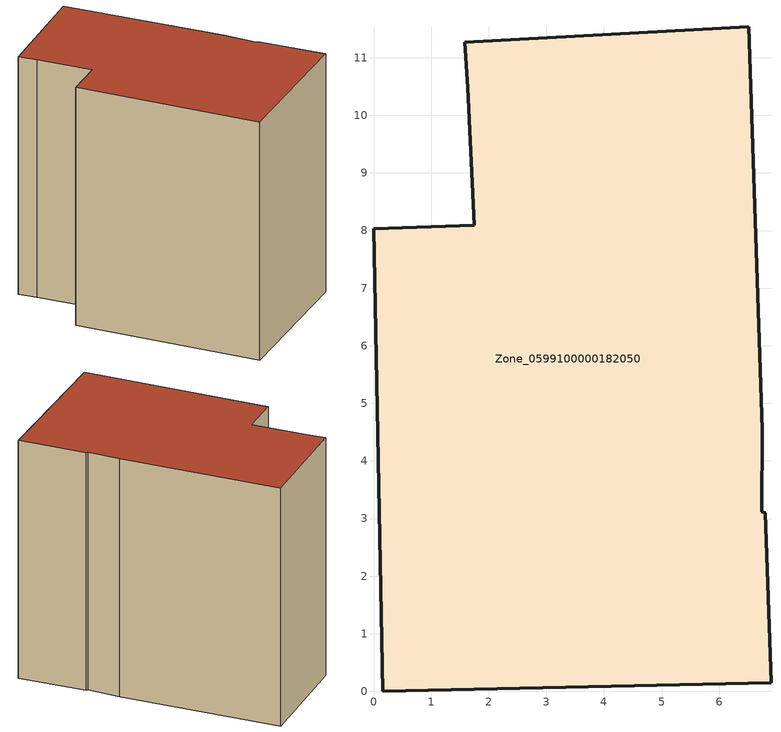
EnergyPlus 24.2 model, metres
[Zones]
Zone_0599100000182050
 floor ground (C_G): 6.51,11.54 6.75,4.54 6.74,3.12 6.8,3.1 6.9,0.15 0.16,0 0,8.03 1.75,8.09 1.64,10.48 1.58,11.27 z0
 wall outside (C_F): 6.74,3.12 6.75,4.54 6.51,11.54 1.58,11.27 1.64,10.48 1.75,8.09 0,8.03 0.16,0 6.9,0.15 6.8,3.1 6.74,3.12 z0:10.64
 roof outside (C_R): 6.75,4.54 6.51,11.54 1.58,11.27 1.64,10.48 1.75,8.09 0,8.03 0.16,0 6.9,0.15 6.8,3.1 6.74,3.12 z10.64
[BUILDING]
Pand.0599100000182050: North Axis=0; Terrain=City; Loads Convergence Tolerance Value=0.04; Temperature Convergence Tolerance Value=0.4; Solar Distribution=FullExterior; Maximum Number of Warmup Days=25; Minimum Number of Warmup Days=1
[Site:Location]
Rotterdam.The.Hague.AP_ZH_NLD Design_Conditions: Latitude=51.96; Longitude=4.45; Time Zone=1; Elevation=-4.5
[SITE:GROUNDTEMPERATURE:BUILDINGSURFACE]
18, 18, 18, 18, 18, 18, 18, 18, 18, 18, 18, 18
[MATERIAL] Thermal Absorptance=0.9; Solar Absorptance=0.7; Visible Absorptance=0.7
Name | Roughness | Thickness | Conductivity | Density | Specific Heat
G.TC.1946 | MediumSmooth | 0.15 | 1 | 540 | 1210
F.TC.1946 | Rough | 0.3 | 0.857143 | 1920 | 840
R.TC.1946 | MediumRough | 0.2 | 0.909091 | 1500 | 1000
[CONSTRUCTION]
C_G: G.TC.1946
C_F: F.TC.1946
C_R: R.TC.1946
[ZONE]
Zone_0599100000182050: Type=1; Multiplier=1; Ceiling Height=Autocalculate; Volume=Autocalculate; Floor Area=autocalculate; Part of Total Floor Area=Yes
[ZONEINFILTRATION:DESIGNFLOWRATE]
Infil_Zone_0599100000182050: Zone or ZoneList or Space or SpaceList=Zone_0599100000182050; Schedule=AlwaysOn; Design Flow Rate Calculation Method=Flow/Area; Flow Rate per Floor Area=0.003; Constant Term Coefficient=1; Temperature Term Coefficient=0; Velocity Term Coefficient=0; Velocity Squared Term Coefficient=0
[HVACTEMPLATE:ZONE:IDEALLOADSAIRSYSTEM]
Zone_0599100000182050: Maximum Heating Supply Air Temperature=50; Minimum Cooling Supply Air Temperature=13; Maximum Heating Supply Air Humidity Ratio=0.0156; Minimum Cooling Supply Air Humidity Ratio=0.0077; Heating Limit=NoLimit; Cooling Limit=NoLimit; Dehumidification Control Type=ConstantSensibleHeatRatio; Cooling Sensible Heat Ratio=0.7; Dehumidification Setpoint=60; Humidification Control Type=None; Humidification Setpoint=30; Outdoor Air Method=None; Outdoor Air Flow Rate per Person=0.00944; Outdoor Air Flow Rate per Zone Floor Area=0; Outdoor Air Flow Rate per Zone=0; Demand Controlled Ventilation Type=None; Outdoor Air Economizer Type=NoEconomizer; Heat Recovery Type=None; Sensible Heat Recovery Effectiveness=0.7; Latent Heat Recovery Effectiveness=0.65
[ZONECONTROL:THERMOSTAT]
ThermostatControl_Zone_0599100000182050: Zone or ZoneList=Zone_0599100000182050; Control Type Schedule=DualSetpointControlType; Control 1=Thermostat_Zone_0599100000182050; Temperature Difference Between Cutout And Setpoint=0
[THERMOSTATSETPOINT:DUALSETPOINT]
Thermostat_Zone_0599100000182050: Heating Setpoint Temperature Schedule=HeatingSetpoint_Zone_0599100000182050; Cooling Setpoint Temperature Schedule=CoolingSetpoint_Zone_0599100000182050
[SCHEDULE:COMPACT]
HeatingSetpoint_Zone_0599100000182050: Through: 12/31, For: AllDays, Until: 24:00, 21
CoolingSetpoint_Zone_0599100000182050: Through: 12/31, For: AllDays, Until: 24:00, 24
DualSetpointControlType: Through: 12/31, For: AllDays, Until: 24:00, 4
AlwaysOn: Through: 12/31, For: AllDays, Until: 24:00, 1
